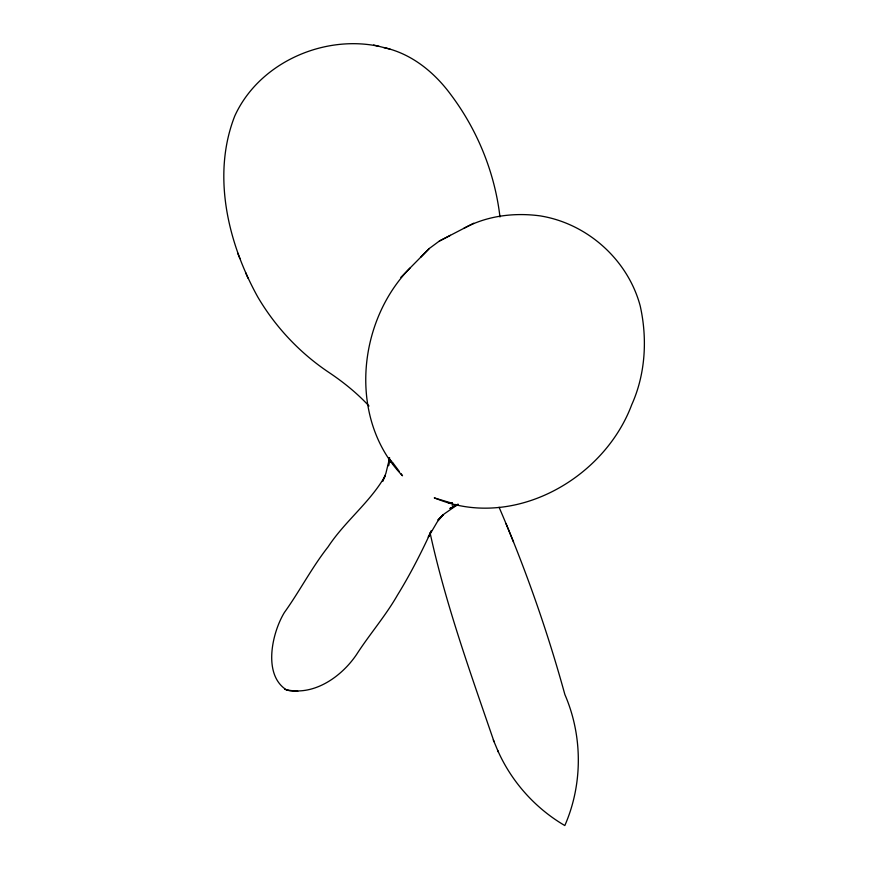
<?xml version="1.0" encoding="UTF-8"?>
<svg xmlns="http://www.w3.org/2000/svg" width="869" height="869" viewBox="0 0 869 869"><rect width="100%" height="100%" fill="white"/><g stroke="black" fill="none" stroke-linecap="round" stroke-linejoin="round"><path stroke-width="1.3" d="M389.008 457.92L388.541 465.741L388.91 463.09M389.279 460.451L389.649 457.8M389.399 458.93L385.869 473.399L382.523 481.448L385.195 475.951M385.119 475.973C370.02 502.401 344.841 521.335 328.134 546.797C311.797 567.566 299.686 591.181 284.359 612.547C272.095 632.665 262.623 674.474 286.292 689.769M409.983 268.076C357.072 322.106 348.078 419.423 402.51 475.767L400.891 473.594M420.553 257.398L429.34 248.469L439.323 241.082L450.424 235.303M400.848 277.352L429.34 248.469M463.85 228.351C486.988 215.653 514.698 212.34 540.648 215.946L543.951 216.555C589.464 225.386 628.146 260.961 640.181 305.823C647.514 338.476 645.569 374.039 631.741 404.693C604.172 478.482 515.404 528.939 439.247 499.762L434.272 497.904L452.521 503.347L448.208 502.771L452.271 503.01M439.323 241.082L473.757 223.192M456.844 505.226L449.86 508.517L458.224 504.172L444.102 514.013L437.9 520.075L443.071 514.839L437.357 521.748L428.254 537.205L431.502 530.557C421.302 552.673 410.233 574.409 397.448 595.146C385.478 616.078 369.488 634.381 356.54 654.542C341.267 677.136 312.949 696.927 284.695 689.28M452.097 505.204L455.791 504.476M297.795 691.279L289.649 690.779L286.444 689.801M379.058 46.361C323.138 34.456 258.81 63.046 234.749 116.044C211.591 175.147 228.047 243.255 257.778 296.992C275.592 327.287 300.239 353.401 329.525 372.844C343.809 382.458 357.289 393.375 368.999 406.019M383.783 47.556C411.45 53.53 434.446 72.312 450.902 94.743C477.559 130.252 494.841 172.844 499.968 216.978M373.616 45.014L390.018 49.099M392.799 462.732L399.273 471.422M391.18 460.559L393.44 464.567M497.644 750.316C511.428 781.622 535.282 808.311 564.817 825.55C582.882 784.316 582.741 735.815 564.872 694.548C547.318 630.688 525.278 568.065 499.078 507.246M513.503 541.93L506.03 523.692M430.046 532.719C445.623 604.053 470.433 672.823 494.048 741.681M237.541 252.879L239.953 258.614M245.612 272.573L248.002 278.232M493.299 739.899L498.382 752.065M389.877 459.603L390.355 462.145L389.953 459.462"/></g></svg>
